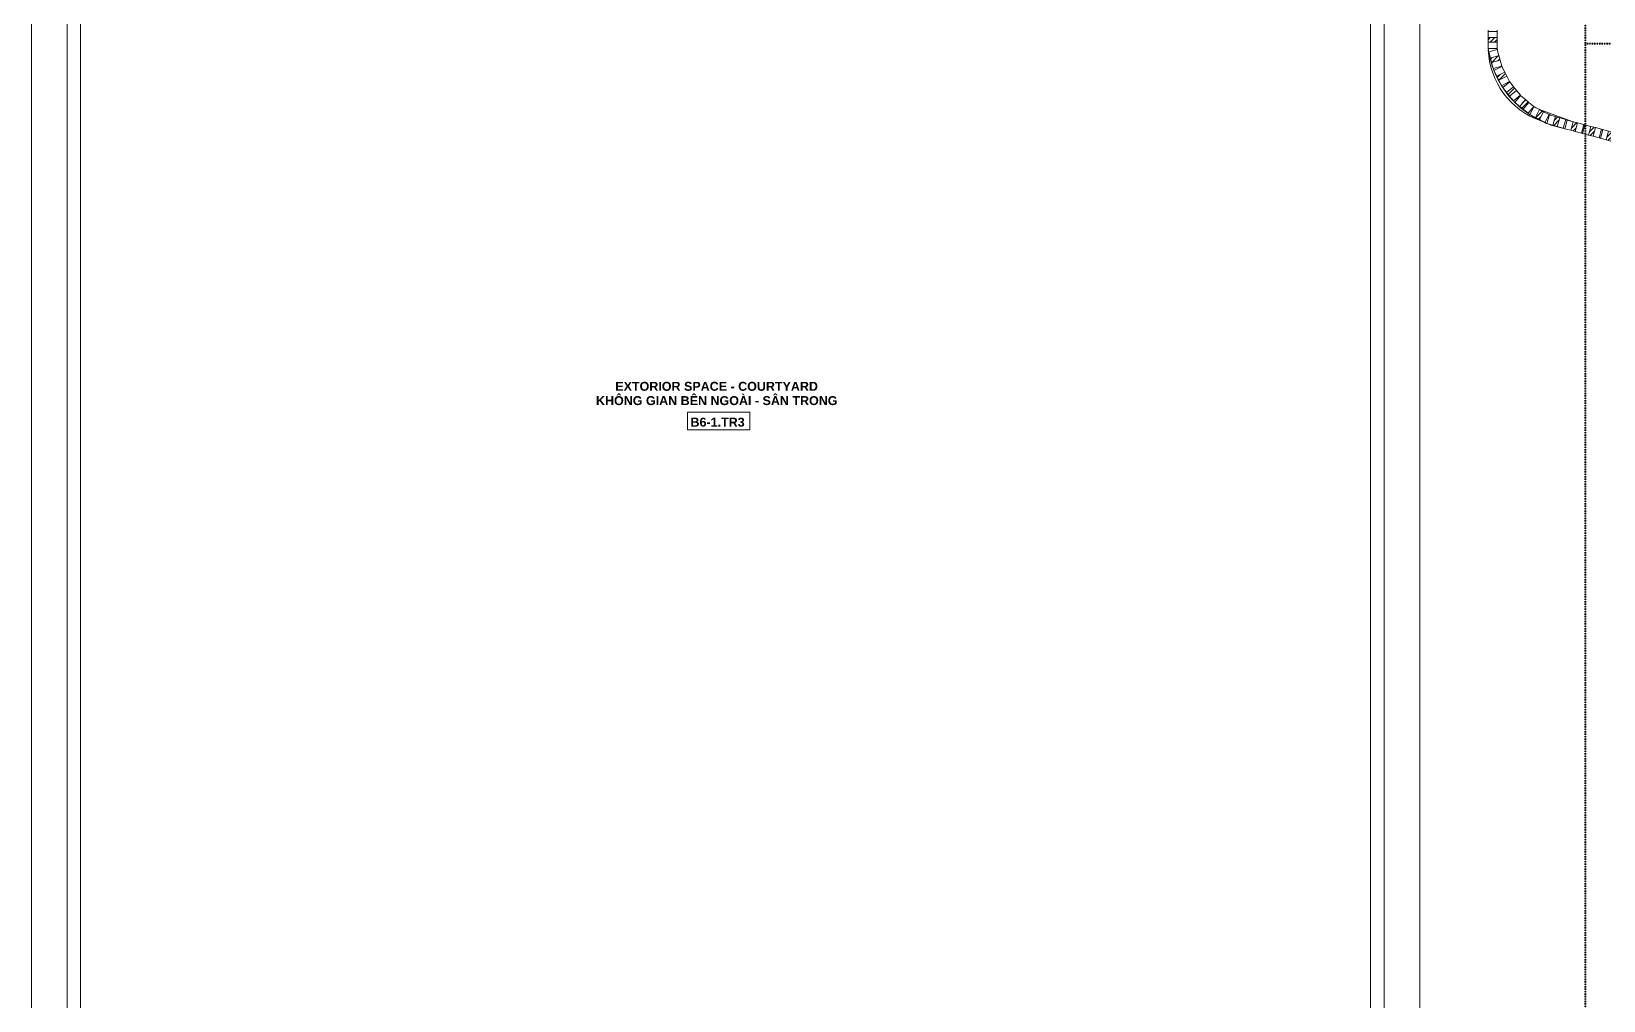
# Model space of a CAD drawing. Header units: millimetres. Extents: x -32090 to 18410, y 18847 to 76047.
# Drawn here: x -21685 to -4105, y 41277 to 52116 of the extents above; entities that cross this region are included whole.
import ezdxf

# ---------------------------------------------------------------- set-up
doc = ezdxf.new("R2010")
doc.units = ezdxf.units.MM
doc.linetypes.add('dash 1-1', pattern=[2, 1, -1])
for name, color, linetype, lineweight in [('A-AREA-IDEN', 2, 'Continuous', 9), ('A-DETL', 90, 'Continuous', 5), ('A-FLOR', 192, 'Continuous', 5), ('A-GLAZ-CURT', 52, 'Continuous', 5), ('A-GLAZ-CWMG', 51, 'Continuous', 5), ('A-WALL', 113, 'Continuous', 5)]:
    doc.layers.add(name, color=color, linetype=linetype, lineweight=lineweight)
doc.styles.add('Arial_B', font='arialbd.ttf', dxfattribs={"height": 100})

# ---------------------------------------------------------------- blocks, each defined once
blk = doc.blocks.new('GUTTER_2 - GUTTER_2-8544440-1st Traffic Floor Plan - Pedestrian')
at = {"layer": 'A-FLOR'}
for p, q in [((-21285, 36367), (-21285, 60047)), ((-6560, 60047), (-6560, 36367)), ((-21135, 59897), (-21135, 36517)), ((-6710, 36517), (-6710, 59897))]:
    blk.add_line(p, q, dxfattribs=at)
blk = doc.blocks.new('Rectangular Mullion - 15 x 100mm-10597006-1st Traffic Floor Plan - Pedestrian')
at = {"layer": 'A-GLAZ-CWMG'}
for p, q in [((10230, 75103), (10245, 75103)), ((10245, 75003), (10230, 75003))]:
    blk.add_line(p, q, dxfattribs=at)
blk = doc.blocks.new('X Block - X Block-11240927-1st Traffic Floor Plan - Pedestrian')
at = {"layer": 'A-GLAZ-CURT'}
h = blk.add_hatch(dxfattribs=at)
h.set_pattern_fill('FP_188', color=256, style=0, pattern_type=2)
h.set_pattern_definition([(135, (52020.946, 5344.937), (-24.748737, -24.748737), [])])
h.paths.add_polyline_path([(26, 50), (-26, 50), (-26, -50), (26, -50)])
for p, q in [((-95, 50), (-26, 50)), ((-95, 50), (-95, -50)), ((26, 50), (-26, 50)), ((-26, 50), (-26, -50)), ((26, -50), (26, 50)), ((26, 50), (95, 50)), ((95, 50), (95, -50)), ((-26, -50), (-95, -50)), ((-26, -50), (26, -50)), ((95, -50), (26, -50))]:
    blk.add_line(p, q, dxfattribs=at)
blk = doc.blocks.new('Rectangular Mullion - 15 x 100mm-10905855-1st Traffic Floor Plan - Pedestrian')
at = {"layer": 'A-GLAZ-CWMG'}
blk.add_line((-5295, 51926), (-5395, 51926), dxfattribs=at)
blk = doc.blocks.new('X Block - X Block-V775-1st Traffic Floor Plan - Pedestrian')
at = {"layer": 'A-GLAZ-CURT'}
h = blk.add_hatch(dxfattribs=at)
h.set_pattern_fill('FP_770', color=256, style=0, pattern_type=2)
h.set_pattern_definition([(119.66, (51360.732, -8579.065), (-30.414202, -17.319824), [])])
h.paths.add_polyline_path([(-33, -50), (18, -50), (18, 50), (-33, 50)])
for p, q in [((-103, 50), (-103, -50)), ((-103, 50), (-33, 50)), ((18, 50), (-33, 50)), ((-33, 50), (-33, -50)), ((18, -50), (18, 50)), ((18, 50), (88, 50)), ((88, 50), (88, -50)), ((-33, -50), (-103, -50)), ((-33, -50), (18, -50)), ((88, -50), (18, -50))]:
    blk.add_line(p, q, dxfattribs=at)
blk = doc.blocks.new('X Block - X Block-V776-1st Traffic Floor Plan - Pedestrian')
at = {"layer": 'A-GLAZ-CURT'}
h = blk.add_hatch(dxfattribs=at)
h.set_pattern_fill('FP_771', color=256, style=0, pattern_type=2)
h.set_pattern_definition([(107.894, (48329.224, -18851.39), (-33.30693, -10.753994), [])])
h.paths.add_polyline_path([(18, -50), (18, 50), (-33, 50), (-33, -50)])
for p, q in [((-103, 50), (-103, -50)), ((-103, 50), (-33, 50)), ((18, 50), (-33, 50)), ((-33, 50), (-33, -50)), ((18, -50), (18, 50)), ((18, 50), (88, 50)), ((88, 50), (88, -50)), ((-33, -50), (-103, -50)), ((-33, -50), (18, -50)), ((88, -50), (18, -50))]:
    blk.add_line(p, q, dxfattribs=at)
blk = doc.blocks.new('X Block - X Block-V777-1st Traffic Floor Plan - Pedestrian')
at = {"layer": 'A-GLAZ-CURT'}
h = blk.add_hatch(dxfattribs=at)
h.set_pattern_fill('FP_772', color=256, style=0, pattern_type=2)
h.set_pattern_definition([(96.128, (43266.68, -28289.68), (-34.800006, -3.73625), [])])
h.paths.add_polyline_path([(18, -50), (18, 50), (-33, 50), (-33, -50)])
for p, q in [((-103, 50), (-103, -50)), ((-103, 50), (-33, 50)), ((18, 50), (-33, 50)), ((-33, 50), (-33, -50)), ((18, -50), (18, 50)), ((18, 50), (88, 50)), ((88, 50), (88, -50)), ((-33, -50), (-103, -50)), ((-33, -50), (18, -50)), ((88, -50), (18, -50))]:
    blk.add_line(p, q, dxfattribs=at)
blk = doc.blocks.new('X Block - X Block-V778-1st Traffic Floor Plan - Pedestrian')
at = {"layer": 'A-GLAZ-CURT'}
h = blk.add_hatch(dxfattribs=at)
h.set_pattern_fill('FP_773', color=256, style=0, pattern_type=2)
h.set_pattern_definition([(84.361, (36385.853, -36497.295), (-34.830626, 3.43911), [])])
h.paths.add_polyline_path([(18, -50), (18, 50), (-33, 50), (-33, -50)])
for p, q in [((-103, 50), (-103, -50)), ((-103, 50), (-33, 50)), ((18, 50), (-33, 50)), ((-33, 50), (-33, -50)), ((18, -50), (18, 50)), ((18, 50), (88, 50)), ((88, 50), (88, -50)), ((-33, -50), (-103, -50)), ((-33, -50), (18, -50)), ((88, -50), (18, -50))]:
    blk.add_line(p, q, dxfattribs=at)
blk = doc.blocks.new('X Block - X Block-V779-1st Traffic Floor Plan - Pedestrian')
at = {"layer": 'A-GLAZ-CURT'}
h = blk.add_hatch(dxfattribs=at)
h.set_pattern_fill('FP_774', color=256, style=0, pattern_type=2)
h.set_pattern_definition([(72.595, (27975.91, -43129.307), (-33.397498, 10.469342), [])])
h.paths.add_polyline_path([(18, -50), (18, 50), (-33, 50), (-33, -50)])
for p, q in [((-103, 50), (-103, -50)), ((-103, 50), (-33, 50)), ((18, 50), (-33, 50)), ((-33, 50), (-33, -50)), ((18, -50), (18, 50)), ((18, 50), (88, 50)), ((88, 50), (88, -50)), ((-33, -50), (-103, -50)), ((-33, -50), (18, -50)), ((88, -50), (18, -50))]:
    blk.add_line(p, q, dxfattribs=at)
blk = doc.blocks.new('X Block - X Block-V780-1st Traffic Floor Plan - Pedestrian')
at = {"layer": 'A-GLAZ-CURT'}
h = blk.add_hatch(dxfattribs=at)
h.set_pattern_fill('FP_775', color=256, style=0, pattern_type=2)
h.set_pattern_definition([(61.26, (18758.188, -47766.32), (-30.688374, 16.82925), [])])
h.paths.add_polyline_path([(26, -50), (26, 50), (-26, 50), (-26, -50)])
for p, q in [((-95, 50), (-95, -50)), ((-95, 50), (-26, 50)), ((26, 50), (-26, 50)), ((-26, 50), (-26, -50)), ((26, -50), (26, 50)), ((26, 50), (95, 50)), ((95, 50), (95, -50)), ((-26, -50), (-95, -50)), ((-26, -50), (26, -50)), ((95, -50), (26, -50))]:
    blk.add_line(p, q, dxfattribs=at)
blk = doc.blocks.new('Rectangular Mullion - 15 x 100mm-11144959-1st Traffic Floor Plan - Pedestrian')
at = {"layer": 'A-GLAZ-CWMG'}
for p, q in [((-13049, 70727), (-13040, 70723)), ((-13064, 70626), (-13083, 70633))]:
    blk.add_line(p, q, dxfattribs=at)
blk = doc.blocks.new('Rectangular Mullion - 15 x 100mm-11142801-1st Traffic Floor Plan - Pedestrian')
at = {"layer": 'A-GLAZ-CWMG'}
for p, q in [((-12857, 70697), (-12847, 70696)), ((-13059, 70625), (-13064, 70626)), ((-12851, 70596), (-12871, 70598))]:
    blk.add_line(p, q, dxfattribs=at)
blk = doc.blocks.new('Rectangular Mullion - 15 x 100mm-11145084-1st Traffic Floor Plan - Pedestrian')
at = {"layer": 'A-GLAZ-CWMG'}
for p, q in [((-12024, 71116), (-12017, 71124)), ((-11934, 71068), (-11946, 71053)), ((-12066, 70905), (-12070, 70901))]:
    blk.add_line(p, q, dxfattribs=at)
blk = doc.blocks.new('Rectangular Mullion - 15 x 100mm-11145087-1st Traffic Floor Plan - Pedestrian')
at = {"layer": 'A-GLAZ-CWMG'}
blk.add_line((-11931, 71072), (-11934, 71068), dxfattribs=at)
blk = doc.blocks.new('X Block - X Block-V781-1st Traffic Floor Plan - Pedestrian')
at = {"layer": 'A-GLAZ-CURT'}
h = blk.add_hatch(dxfattribs=at)
h.set_pattern_fill('FP_776', color=256, style=0, pattern_type=2)
h.set_pattern_definition([(60, (17486.962, -48164.81), (-30.31089, 17.5), [])])
h.paths.add_polyline_path([(-33, -50), (18, -50), (18, 50), (-33, 50)])
for p, q in [((-103, 50), (-103, -50)), ((-103, 50), (-33, 50)), ((18, 50), (-33, 50)), ((-33, 50), (-33, -50)), ((18, -50), (18, 50)), ((18, 50), (88, 50)), ((88, 50), (88, -50)), ((-33, -50), (-103, -50)), ((-33, -50), (18, -50)), ((88, -50), (18, -50))]:
    blk.add_line(p, q, dxfattribs=at)
blk = doc.blocks.new('X Block - X Block-V782-1st Traffic Floor Plan - Pedestrian')
at = {"layer": 'A-GLAZ-CURT'}
h = blk.add_hatch(dxfattribs=at)
h.set_pattern_fill('FP_777', color=256, style=0, pattern_type=2)
h.set_pattern_definition([(60, (17281.962, -48164.81), (-30.31089, 17.5), [])])
h.paths.add_polyline_path([(-33, -50), (18, -50), (18, 50), (-33, 50)])
for p, q in [((-103, 50), (-103, -50)), ((-103, 50), (-33, 50)), ((18, 50), (-33, 50)), ((-33, 50), (-33, -50)), ((18, -50), (18, 50)), ((18, 50), (88, 50)), ((88, 50), (88, -50)), ((-33, -50), (-103, -50)), ((-33, -50), (18, -50)), ((88, -50), (18, -50))]:
    blk.add_line(p, q, dxfattribs=at)
blk = doc.blocks.new('X Block - X Block-V783-1st Traffic Floor Plan - Pedestrian')
at = {"layer": 'A-GLAZ-CURT'}
h = blk.add_hatch(dxfattribs=at)
h.set_pattern_fill('FP_778', color=256, style=0, pattern_type=2)
h.set_pattern_definition([(60, (17084.462, -48164.81), (-30.31089, 17.5), [])])
h.paths.add_polyline_path([(-26, 50), (-26, -50), (26, -50), (26, 50)])
for p, q in [((-95, 50), (-95, -50)), ((-95, 50), (-26, 50)), ((26, 50), (-26, 50)), ((-26, 50), (-26, -50)), ((26, -50), (26, 50)), ((26, 50), (95, 50)), ((-26, -50), (-95, -50)), ((-26, -50), (26, -50)), ((95, -50), (26, -50))]:
    blk.add_line(p, q, dxfattribs=at)
blk = doc.blocks.new('Rectangular Mullion - 15 x 100mm-V501-1st Traffic Floor Plan - Pedestrian')
at = {"layer": 'A-GLAZ-CWMG'}
for p, q in [((-12991, 22638), (-12977, 22643)), ((-12943, 22549), (-12957, 22544))]:
    blk.add_line(p, q, dxfattribs=at)
blk = doc.blocks.new('Rectangular Mullion - 15 x 100mm-V155-1st Traffic Floor Plan - Pedestrian')
at = {"layer": 'A-GLAZ-CWMG'}
for p, q in [((-23150, 65882), (-23135, 65882)), ((-23135, 65782), (-23150, 65782))]:
    blk.add_line(p, q, dxfattribs=at)
blk = doc.blocks.new('Room Tag - Room Tag-8377849-1st Traffic Floor Plan - Pedestrian')
at = {"layer": 'A-AREA-IDEN'}
for p, q in [((-7, -0.80625), (-7, -4.80625)), ((-7, -0.80625), (7, -0.80625)), ((7, -0.80625), (7, -4.80625)), ((-7, -4.80625), (7, -4.80625))]:
    blk.add_line(p, q, dxfattribs=at)

msp = doc.modelspace()

# ---------------------------------------------------------------- linework, layer by layer
at = {"layer": 'A-DETL', "linetype": 'dash 1-1', "lineweight": 40}
for p, q in [((-4305, 23112), (-4305, 72247)), ((-4305, 51982), (11692, 51982))]:
    msp.add_line(p, q, dxfattribs=at)
at = {"layer": 'A-FLOR'}
for p, q in [((-21685, 60347), (-21685, 35967)), ((-6160, 35967), (-6160, 60347)), ((-4455, 51109), (-4782, 51228))]:
    msp.add_line(p, q, dxfattribs=at)
for centre, radius, start, end in [((-4515, 51946), 880, 182.2204, 250.6221), ((-4515, 51961), 780, 180, 183.3764), ((-4515, 51961), 780, 243.283, 250)]:
    msp.add_arc(centre, radius, start, end, dxfattribs=at)
at = {"layer": 'A-WALL'}
for p, q in [((-5395, 51923), (-5395, 51926)), ((-4537, 51028), (-4692, 51069)), ((-4528, 51129), (-4511, 51124))]:
    msp.add_line(p, q, dxfattribs=at)
for radius, start, end in [(1050, 187.7196, 189.732), (1050, 190.3706, 200.5573), (950, 188.1164, 190.0462), (950, 201.1566, 201.3994), (1050, 202.1424, 212.2756), (1050, 213.905, 223.9977), (950, 224.2349, 225.0099), (1050, 225.6596, 235.724), (1050, 237.407, 247.455), (950, 235.813, 236.9922), (950, 247.5707, 248.9927), (1050, 249.1959, 251.2692)]:
    msp.add_arc((-4354, 52064), radius, start, end, dxfattribs=at)

# ---------------------------------------------------------------- block references
at = {"layer": 'A-AREA-IDEN', "xscale": 49.99999999999998, "yscale": 49.99999999999998, "zscale": 49.99999999999998}
msp.add_blockref('Room Tag - Room Tag-8377849-1st Traffic Floor Plan - Pedestrian', (-14000, 47899), dxfattribs=at)
at = {"layer": 'A-FLOR'}
msp.add_blockref('GUTTER_2 - GUTTER_2-8544440-1st Traffic Floor Plan - Pedestrian', (0, 0), dxfattribs=at)
at = {"layer": 'A-GLAZ-CURT'}
for name, p, rotation in [('X Block - X Block-11240927-1st Traffic Floor Plan - Pedestrian', (-5345, 52021), 269.9999999999999), ('X Block - X Block-V775-1st Traffic Floor Plan - Pedestrian', (-5314, 51800), 285.339856684026), ('X Block - X Block-V776-1st Traffic Floor Plan - Pedestrian', (-5240, 51610), 297.1061564299949), ('X Block - X Block-V777-1st Traffic Floor Plan - Pedestrian', (-5129, 51439), 308.8724561759639), ('X Block - X Block-V778-1st Traffic Floor Plan - Pedestrian', (-4985, 51295), 320.6387559219327), ('X Block - X Block-V779-1st Traffic Floor Plan - Pedestrian', (-4815, 51182), 332.4050556679014), ('X Block - X Block-V780-1st Traffic Floor Plan - Pedestrian', (-4633, 51108), 343.7396805432178), ('X Block - X Block-V781-1st Traffic Floor Plan - Pedestrian', (-4425, 51050), 344.9999999999997), ('X Block - X Block-V782-1st Traffic Floor Plan - Pedestrian', (-4227, 50997), 344.9999999999997), ('X Block - X Block-V783-1st Traffic Floor Plan - Pedestrian', (-4036, 50945), 344.9999999999997)]:
    msp.add_blockref(name, p, dxfattribs=dict(at, rotation=rotation))
at = {"layer": 'A-GLAZ-CWMG'}
for name, p, rotation in [('Rectangular Mullion - 15 x 100mm-10597006-1st Traffic Floor Plan - Pedestrian', (69708, 41886), 89.99999999999969), ('Rectangular Mullion - 15 x 100mm-11142801-1st Traffic Floor Plan - Pedestrian', (-55561, 343), 305.148268388663), ('Rectangular Mullion - 15 x 100mm-11144959-1st Traffic Floor Plan - Pedestrian', (-55561, 343), 305.1482683886658), ('Rectangular Mullion - 15 x 100mm-11142801-1st Traffic Floor Plan - Pedestrian', (-43938, -9013), 316.914568134632), ('Rectangular Mullion - 15 x 100mm-11142801-1st Traffic Floor Plan - Pedestrian', (-30652, -15801), 328.680867880601), ('Rectangular Mullion - 15 x 100mm-11145084-1st Traffic Floor Plan - Pedestrian', (-71953, 25089), 281.6156688967256), ('Rectangular Mullion - 15 x 100mm-11145087-1st Traffic Floor Plan - Pedestrian', (-71953, 25089), 281.6156688967271), ('Rectangular Mullion - 15 x 100mm-V501-1st Traffic Floor Plan - Pedestrian', (-1996, 76970), 145.0000115165729), ('Rectangular Mullion - 15 x 100mm-V155-1st Traffic Floor Plan - Pedestrian', (1180, -18607), 344.9999999999994)]:
    msp.add_blockref(name, p, dxfattribs=dict(at, rotation=rotation))
msp.add_blockref('Rectangular Mullion - 15 x 100mm-10905855-1st Traffic Floor Plan - Pedestrian', (0, 0), dxfattribs=at)

# ---------------------------------------------------------------- texts
at = {"layer": 'A-AREA-IDEN', "char_height": 100, "attachment_point": 1, "style": 'Arial_B'}
for s, insert, width in [('EXTORIOR SPACE - COURTYARD', (-15156, 48197), 2797.89), ('KHÔNG GIAN BÊN NGOÀI - SÂN TRONG', (-15372, 48037), 3322.99), ('B6-1.TR3', (-14315, 47796), 749.58)]:
    msp.add_mtext(s, dxfattribs=dict(at, insert=insert, width=width))

doc.saveas('drawing.dxf')
